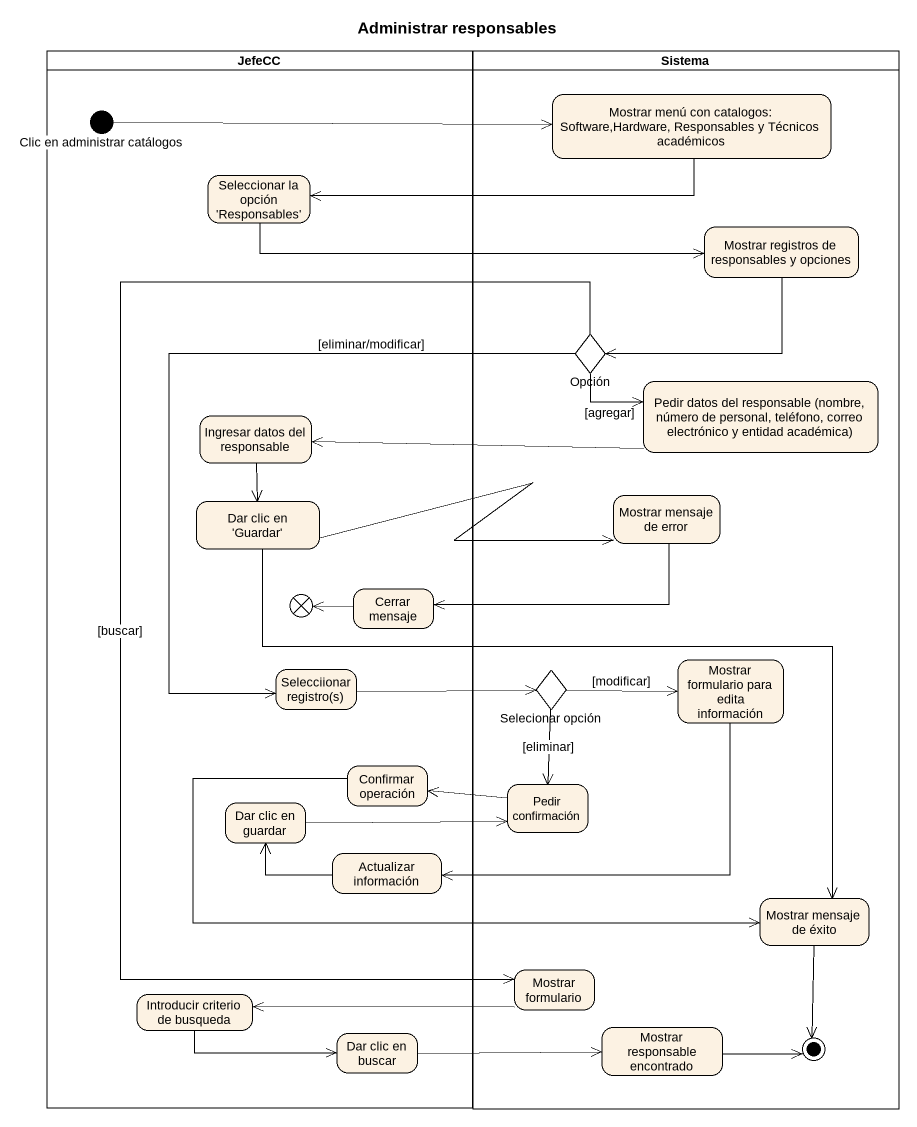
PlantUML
@startuml
title Administrar responsables
hide empty description
state JefeCC <<partition>> {
  state "Clic en administrar catálogos" as Clic_en_administrar <<start>>
  state "Seleccionar la opción 'Responsables'" as Seleccionar_la_opción
  state "Ingresar datos del responsable" as Ingresar_datos_del
  state "Dar clic en 'Guardar'" as Dar_clic_en_Guardar
  state "Cerrar mensaje" as Cerrar_mensaje
  state flowfinal1 <<end>>
  state "Selecciionar registro(s)" as Selecciionar_registro_s
  state "Confirmar operación" as Confirmar_operación
  state "Dar clic en guardar" as Dar_clic_en_guardar
  state "Actualizar información" as Actualizar_información
  state "Introducir criterio de busqueda" as Introducir_criterio_de
  state "Dar clic en buscar" as Dar_clic_en_buscar
}
state Sistema <<partition>> {
  state "Mostrar menú con catalogos: Software,Hardware, Responsables y Técnicos académicos" as Mostrar_menú_con_catalogos
  state "Mostrar registros de responsables y opciones" as Mostrar_registros_de
  state Opción <<choice>>
  state "Pedir datos del responsable (nombre, número de personal, teléfono, correo electrónico y entidad académica)" as Pedir_datos_del_responsable
  state "Mostrar mensaje de error" as Mostrar_mensaje_de_error
  state "Selecionar opción" as Selecionar_opción <<choice>>
  state "Mostrar formulario para edita información" as Mostrar_formulario_para
  state "Pedir confirmación" as Pedir_confirmación
  state "Mostrar mensaje de éxito" as Mostrar_mensaje_de_éxito
  state "Mostrar formulario" as Mostrar_formulario
  state "Mostrar responsable encontrado" as Mostrar_responsable
  Mostrar_mensaje_de_éxito --> [*]
  Mostrar_responsable -right-> [*]
}
Clic_en_administrar -right-> Mostrar_menú_con_catalogos
Mostrar_menú_con_catalogos -left-> Seleccionar_la_opción
Seleccionar_la_opción -right-> Mostrar_registros_de
Mostrar_registros_de -left-> Opción
Opción -right-> Pedir_datos_del_responsable : [agregar]
Opción --> Selecciionar_registro_s : [eliminar/modificar]
Opción --> Mostrar_formulario : [buscar]
Pedir_datos_del_responsable -left-> Ingresar_datos_del
Ingresar_datos_del --> Dar_clic_en_Guardar
Dar_clic_en_Guardar -right-> Mostrar_mensaje_de_error
Dar_clic_en_Guardar --> Mostrar_mensaje_de_éxito
Mostrar_mensaje_de_error -left-> Cerrar_mensaje
Cerrar_mensaje -left-> flowfinal1
Selecciionar_registro_s -right-> Selecionar_opción
Selecionar_opción -right-> Mostrar_formulario_para : [modificar]
Selecionar_opción --> Pedir_confirmación : [eliminar]
Mostrar_formulario_para -left-> Actualizar_información
Confirmar_operación -right-> Mostrar_mensaje_de_éxito
Pedir_confirmación -left-> Confirmar_operación
Dar_clic_en_guardar -right-> Pedir_confirmación
Actualizar_información -left-> Dar_clic_en_guardar
Introducir_criterio_de -right-> Dar_clic_en_buscar
Mostrar_formulario -left-> Introducir_criterio_de
Dar_clic_en_buscar -right-> Mostrar_responsable
@enduml
